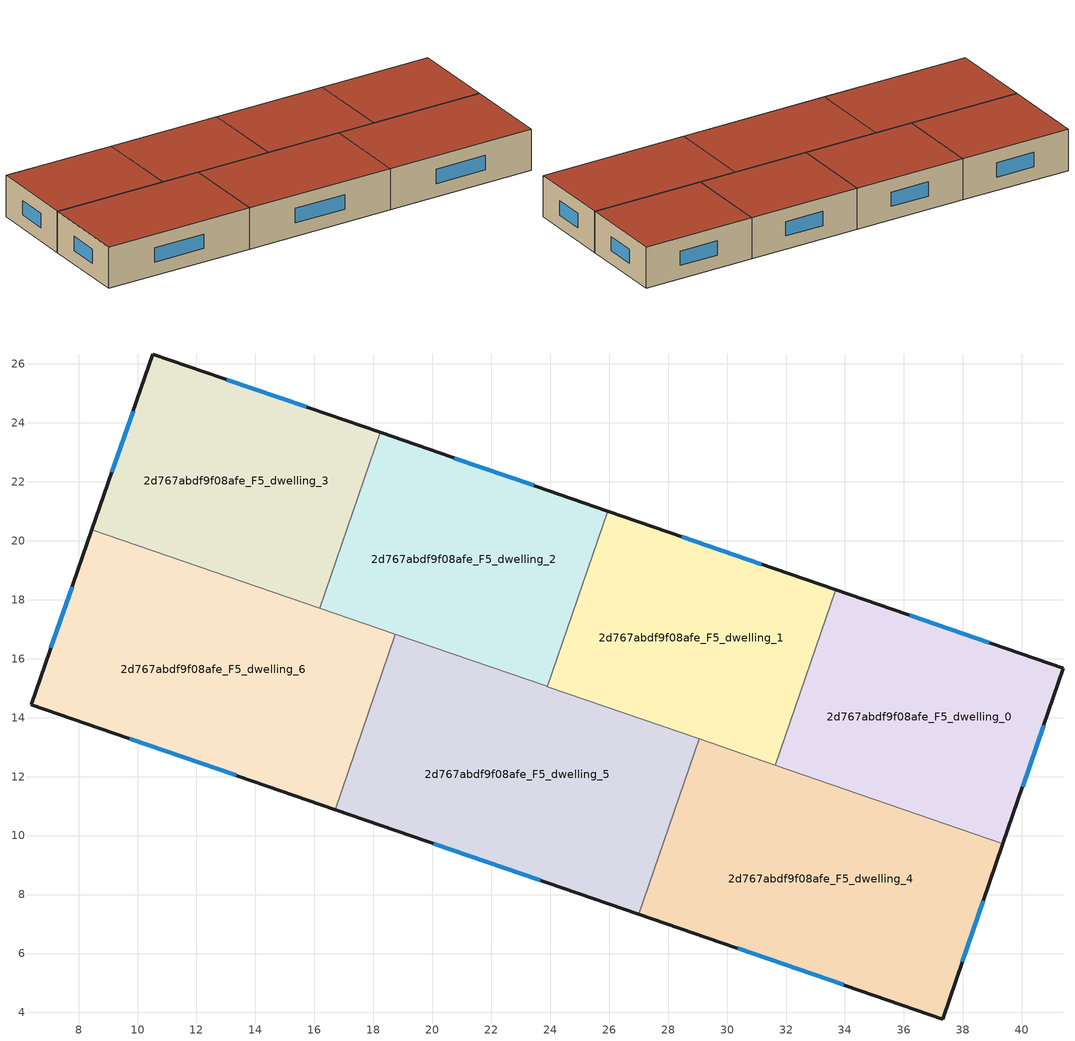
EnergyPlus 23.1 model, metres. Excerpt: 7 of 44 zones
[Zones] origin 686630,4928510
2d767abdf9f08afe_F5_dwelling_0
 floor to 2d767abdf9f08afe_F4_dwelling_0 (EU_floor_Construction): 41.41,15.68 39.36,9.73 31.63,12.39 33.68,18.34 z15
 wall outside (EU_wall_Construction): 39.36,9.73 41.41,15.68 33.68,18.34 z15:18
 wall to 2d767abdf9f08afe_F5_dwelling_1 (EU_wall_Construction): 33.68,18.34 31.63,12.39 z15:18
 wall to 2d767abdf9f08afe_F5_dwelling_4 (EU_wall_Construction): 31.63,12.39 39.36,9.73 z15:18
 window (EU_Window_Construction): 40.03,11.66 40.74,13.74 / 38.9,16.54 36.19,17.48 z15.98:17.02
 roof outside (EU_roof_Construction): 39.36,9.73 41.41,15.68 33.68,18.34 31.63,12.39 z18
2d767abdf9f08afe_F5_dwelling_1
 floor to 2d767abdf9f08afe_F4_dwelling_1 (EU_floor_Construction): 33.68,18.34 31.63,12.39 23.9,15.06 25.95,21.01 z15
 wall outside (EU_wall_Construction): 33.68,18.34 25.95,21.01 z15:18
 wall to 2d767abdf9f08afe_F5_dwelling_2 (EU_wall_Construction): 25.95,21.01 23.9,15.06 z15:18
 wall to 2d767abdf9f08afe_F5_dwelling_5 (EU_wall_Construction): 23.9,15.06 29.06,13.28 z15:18
 wall to 2d767abdf9f08afe_F5_dwelling_4 (EU_wall_Construction): 29.06,13.28 31.63,12.39 z15:18
 window (EU_Window_Construction): 31.17,19.21 28.47,20.14 z15.98:17.02
 roof outside (EU_roof_Construction): 31.63,12.39 33.68,18.34 25.95,21.01 23.9,15.06 z18
2d767abdf9f08afe_F5_dwelling_2
 floor to 2d767abdf9f08afe_F4_dwelling_2 (EU_floor_Construction): 25.95,21.01 23.9,15.06 16.18,17.72 18.23,23.68 z15
 wall outside (EU_wall_Construction): 25.95,21.01 18.23,23.68 z15:18
 wall to 2d767abdf9f08afe_F5_dwelling_3 (EU_wall_Construction): 18.23,23.68 16.18,17.72 z15:18
 wall to 2d767abdf9f08afe_F5_dwelling_6 (EU_wall_Construction): 16.18,17.72 18.75,16.83 z15:18
 wall to 2d767abdf9f08afe_F5_dwelling_5 (EU_wall_Construction): 18.75,16.83 23.9,15.06 z15:18
 window (EU_Window_Construction): 23.44,21.88 20.74,22.81 z15.98:17.02
 roof outside (EU_roof_Construction): 23.9,15.06 25.95,21.01 18.23,23.68 16.18,17.72 z18
2d767abdf9f08afe_F5_dwelling_3
 floor to 2d767abdf9f08afe_F4_dwelling_3 (EU_floor_Construction): 18.23,23.68 16.18,17.72 8.45,20.38 10.52,26.34 z15
 wall outside (EU_wall_Construction): 18.23,23.68 10.52,26.34 8.45,20.38 z15:18
 wall to 2d767abdf9f08afe_F5_dwelling_6 (EU_wall_Construction): 8.45,20.38 16.18,17.72 z15:18
 window (EU_Window_Construction): 9.85,24.4 9.13,22.32 / 15.72,24.54 13.03,25.47 z15.98:17.02
 roof outside (EU_roof_Construction): 16.18,17.72 18.23,23.68 10.52,26.34 8.45,20.38 z18
2d767abdf9f08afe_F5_dwelling_4
 floor to 2d767abdf9f08afe_F4_dwelling_4 (EU_floor_Construction): 39.36,9.73 37.31,3.78 27.01,7.33 29.06,13.28 z15
 wall outside (EU_wall_Construction): 27.01,7.33 37.31,3.78 39.36,9.73 z15:18
 wall to 2d767abdf9f08afe_F5_dwelling_5 (EU_wall_Construction): 29.06,13.28 27.01,7.33 z15:18
 window (EU_Window_Construction): 37.98,5.71 38.69,7.79 / 30.36,6.18 33.96,4.93 z15.98:17.02
 roof outside (EU_roof_Construction): 37.31,3.78 39.36,9.73 29.06,13.28 27.01,7.33 z18
2d767abdf9f08afe_F5_dwelling_5
 floor to 2d767abdf9f08afe_F4_dwelling_5 (EU_floor_Construction): 29.06,13.28 27.01,7.33 16.7,10.88 18.75,16.83 z15
 wall outside (EU_wall_Construction): 16.7,10.88 27.01,7.33 z15:18
 wall to 2d767abdf9f08afe_F5_dwelling_6 (EU_wall_Construction): 18.75,16.83 16.7,10.88 z15:18
 window (EU_Window_Construction): 20.05,9.73 23.65,8.49 z15.98:17.02
 roof outside (EU_roof_Construction): 27.01,7.33 29.06,13.28 18.75,16.83 16.7,10.88 z18
2d767abdf9f08afe_F5_dwelling_6
 floor to 2d767abdf9f08afe_F4_dwelling_6 (EU_floor_Construction): 18.75,16.83 16.7,10.88 6.39,14.44 8.45,20.38 z15
 wall outside (EU_wall_Construction): 8.45,20.38 6.39,14.44 16.7,10.88 z15:18
 window (EU_Window_Construction): 9.74,13.28 13.35,12.04 / 7.78,18.45 7.06,16.37 z15.98:17.02
 roof outside (EU_roof_Construction): 16.7,10.88 18.75,16.83 8.45,20.38 6.39,14.44 z18
[Building]
EU S2 Campaign: North Axis=0; Terrain=City; Solar Distribution=FullExterior
[Site:Location]
Bologna: Latitude=44.5; Longitude=11.25; Time Zone=1; Elevation=37
[SizingPeriod:WeatherFileDays]
AnnualSizingPeriod: Begin Month=1; Begin Day of Month=1; End Month=12; End Day of Month=31; Day of Week for Start Day=Monday; Use Weather File Daylight Saving Period=No; Use Weather File Rain and Snow Indicators=No
[MATERIAL]
EU_InternalMass_Material: Roughness=MediumRough; Thickness=0.1; Conductivity=1; Density=1800; Specific Heat=900; Thermal Absorptance=0.9; Solar Absorptance=0.7; Visible Absorptance=0.7
[MATERIAL:NOMASS] Roughness=MediumRough; Thermal Absorptance=0.9; Solar Absorptance=0.7; Visible Absorptance=0.7
Name | Thermal Resistance
EU_wall_NoMass | 0.905828
EU_roof_NoMass | 0.37593
EU_floor_NoMass | 0.67114
[WINDOWMATERIAL:SIMPLEGLAZINGSYSTEM]
EU_Window_SimpleGlazing: UFactor=4.52486; Solar Heat Gain Coefficient=0.85; Visible Transmittance=0.85
[CONSTRUCTION]
EU_wall_Construction: EU_wall_NoMass
EU_roof_Construction: EU_roof_NoMass
EU_floor_Construction: EU_floor_NoMass
EU_Window_Construction: EU_Window_SimpleGlazing
EU_InternalMass_Construction: EU_InternalMass_Material
[ZONE] Type=1; Multiplier=1; Ceiling Height=autocalculate; Floor Area=autocalculate; Part of Total Floor Area=Yes
Name | Volume
2d767abdf9f08afe_F5_dwelling_0 | 154.348
2d767abdf9f08afe_F5_dwelling_1 | 154.353
2d767abdf9f08afe_F5_dwelling_2 | 154.347
2d767abdf9f08afe_F5_dwelling_3 | 154.362
2d767abdf9f08afe_F5_dwelling_4 | 205.786
2d767abdf9f08afe_F5_dwelling_5 | 205.818
2d767abdf9f08afe_F5_dwelling_6 | 205.8
[INTERNALMASS] Construction=EU_InternalMass_Construction
Name | Zone or ZoneList | Surface Area
2d767abdf9f08afe_F5_dwelling_0_EU_InternalMass | 2d767abdf9f08afe_F5_dwelling_0 | 51.4494
2d767abdf9f08afe_F5_dwelling_1_EU_InternalMass | 2d767abdf9f08afe_F5_dwelling_1 | 51.4509
2d767abdf9f08afe_F5_dwelling_2_EU_InternalMass | 2d767abdf9f08afe_F5_dwelling_2 | 51.4488
2d767abdf9f08afe_F5_dwelling_3_EU_InternalMass | 2d767abdf9f08afe_F5_dwelling_3 | 51.4541
2d767abdf9f08afe_F5_dwelling_4_EU_InternalMass | 2d767abdf9f08afe_F5_dwelling_4 | 68.5954
2d767abdf9f08afe_F5_dwelling_5_EU_InternalMass | 2d767abdf9f08afe_F5_dwelling_5 | 68.6061
2d767abdf9f08afe_F5_dwelling_6_EU_InternalMass | 2d767abdf9f08afe_F5_dwelling_6 | 68.5996
[OTHEREQUIPMENT] Fuel Type=Electricity; Design Level Calculation Method=Watts/Area; Power per Zone Floor Area=1; Fraction Latent=0; Fraction Radiant=0; Fraction Lost=0; Carbon Dioxide Generation Rate=0; EndUse Subcategory=EU_Step8_InternalGains
Name | Zone or ZoneList or Space or SpaceList | Schedule
EU_Step8_InternalGain_2d767abdf9f08afe_F5_dwelling_0_f000 | 2d767abdf9f08afe_F5_dwelling_0 | EU_Step8_GainSchedule_2d767abdf9f08afe_F5_dwelling_0_f000
EU_Step8_InternalGain_2d767abdf9f08afe_F5_dwelling_1_f000 | 2d767abdf9f08afe_F5_dwelling_1 | EU_Step8_GainSchedule_2d767abdf9f08afe_F5_dwelling_1_f000
EU_Step8_InternalGain_2d767abdf9f08afe_F5_dwelling_2_f000 | 2d767abdf9f08afe_F5_dwelling_2 | EU_Step8_GainSchedule_2d767abdf9f08afe_F5_dwelling_2_f000
EU_Step8_InternalGain_2d767abdf9f08afe_F5_dwelling_3_f000 | 2d767abdf9f08afe_F5_dwelling_3 | EU_Step8_GainSchedule_2d767abdf9f08afe_F5_dwelling_3_f000
EU_Step8_InternalGain_2d767abdf9f08afe_F5_dwelling_4_f000 | 2d767abdf9f08afe_F5_dwelling_4 | EU_Step8_GainSchedule_2d767abdf9f08afe_F5_dwelling_4_f000
EU_Step8_InternalGain_2d767abdf9f08afe_F5_dwelling_5_f000 | 2d767abdf9f08afe_F5_dwelling_5 | EU_Step8_GainSchedule_2d767abdf9f08afe_F5_dwelling_5_f000
EU_Step8_InternalGain_2d767abdf9f08afe_F5_dwelling_6_f000 | 2d767abdf9f08afe_F5_dwelling_6 | EU_Step8_GainSchedule_2d767abdf9f08afe_F5_dwelling_6_f000
[ZONEVENTILATION:DESIGNFLOWRATE] Schedule=EU_AlwaysOn; Design Flow Rate Calculation Method=AirChanges/Hour; Air Changes per Hour=0.73129; Ventilation Type=Natural; Fan Pressure Rise=0; Fan Total Efficiency=1; Constant Term Coefficient=1; Temperature Term Coefficient=0; Velocity Term Coefficient=0; Velocity Squared Term Coefficient=0; Minimum Indoor Temperature=-100; Maximum Indoor Temperature=100; Delta Temperature=-100; Minimum Outdoor Temperature=-100; Maximum Outdoor Temperature=100; Maximum Wind Speed=40
Name | Zone or ZoneList or Space or SpaceList
EU_ConstantAir_2d767abdf9f08afe_F5_dwelling_0 | 2d767abdf9f08afe_F5_dwelling_0
EU_ConstantAir_2d767abdf9f08afe_F5_dwelling_1 | 2d767abdf9f08afe_F5_dwelling_1
EU_ConstantAir_2d767abdf9f08afe_F5_dwelling_2 | 2d767abdf9f08afe_F5_dwelling_2
EU_ConstantAir_2d767abdf9f08afe_F5_dwelling_3 | 2d767abdf9f08afe_F5_dwelling_3
EU_ConstantAir_2d767abdf9f08afe_F5_dwelling_4 | 2d767abdf9f08afe_F5_dwelling_4
EU_ConstantAir_2d767abdf9f08afe_F5_dwelling_5 | 2d767abdf9f08afe_F5_dwelling_5
EU_ConstantAir_2d767abdf9f08afe_F5_dwelling_6 | 2d767abdf9f08afe_F5_dwelling_6
[HVACTEMPLATE:THERMOSTAT] Constant Heating Setpoint=20; Constant Cooling Setpoint=50
EU_HeatOnly_2d767abdf9f08afe_F0_dwelling_0; EU_HeatOnly_2d767abdf9f08afe_F0_dwelling_1; EU_HeatOnly_2d767abdf9f08afe_F0_dwelling_2; EU_HeatOnly_2d767abdf9f08afe_F0_dwelling_3; EU_HeatOnly_2d767abdf9f08afe_F0_dwelling_4; EU_HeatOnly_2d767abdf9f08afe_F0_dwelling_5; EU_HeatOnly_2d767abdf9f08afe_F0_dwelling_6; EU_HeatOnly_2d767abdf9f08afe_F0_dwelling_7; EU_HeatOnly_2d767abdf9f08afe_F1_dwelling_0; EU_HeatOnly_2d767abdf9f08afe_F1_dwelling_1; EU_HeatOnly_2d767abdf9f08afe_F1_dwelling_2; EU_HeatOnly_2d767abdf9f08afe_F1_dwelling_3; EU_HeatOnly_2d767abdf9f08afe_F1_dwelling_4; EU_HeatOnly_2d767abdf9f08afe_F1_dwelling_5; EU_HeatOnly_2d767abdf9f08afe_F1_dwelling_6; EU_HeatOnly_2d767abdf9f08afe_F1_dwelling_7; EU_HeatOnly_2d767abdf9f08afe_F2_dwelling_0; EU_HeatOnly_2d767abdf9f08afe_F2_dwelling_1; EU_HeatOnly_2d767abdf9f08afe_F2_dwelling_2; EU_HeatOnly_2d767abdf9f08afe_F2_dwelling_3; EU_HeatOnly_2d767abdf9f08afe_F2_dwelling_4; EU_HeatOnly_2d767abdf9f08afe_F2_dwelling_5; EU_HeatOnly_2d767abdf9f08afe_F2_dwelling_6; EU_HeatOnly_2d767abdf9f08afe_F3_dwelling_0; EU_HeatOnly_2d767abdf9f08afe_F3_dwelling_1; EU_HeatOnly_2d767abdf9f08afe_F3_dwelling_2; EU_HeatOnly_2d767abdf9f08afe_F3_dwelling_3; EU_HeatOnly_2d767abdf9f08afe_F3_dwelling_4; EU_HeatOnly_2d767abdf9f08afe_F3_dwelling_5; EU_HeatOnly_2d767abdf9f08afe_F3_dwelling_6; EU_HeatOnly_2d767abdf9f08afe_F4_dwelling_0; EU_HeatOnly_2d767abdf9f08afe_F4_dwelling_1; EU_HeatOnly_2d767abdf9f08afe_F4_dwelling_2; EU_HeatOnly_2d767abdf9f08afe_F4_dwelling_3; EU_HeatOnly_2d767abdf9f08afe_F4_dwelling_4; EU_HeatOnly_2d767abdf9f08afe_F4_dwelling_5; EU_HeatOnly_2d767abdf9f08afe_F4_dwelling_6; EU_HeatOnly_2d767abdf9f08afe_F5_dwelling_0; EU_HeatOnly_2d767abdf9f08afe_F5_dwelling_1; EU_HeatOnly_2d767abdf9f08afe_F5_dwelling_2; EU_HeatOnly_2d767abdf9f08afe_F5_dwelling_3; EU_HeatOnly_2d767abdf9f08afe_F5_dwelling_4; EU_HeatOnly_2d767abdf9f08afe_F5_dwelling_5; EU_HeatOnly_2d767abdf9f08afe_F5_dwelling_6
[HVACTEMPLATE:ZONE:IDEALLOADSAIRSYSTEM] System Availability Schedule=EU_AlwaysOn; Maximum Heating Supply Air Temperature=50; Minimum Cooling Supply Air Temperature=13; Maximum Heating Supply Air Humidity Ratio=0.0156; Minimum Cooling Supply Air Humidity Ratio=0.0077; Heating Limit=NoLimit; Cooling Limit=NoLimit; Heating Availability Schedule=EU_AlwaysOn; Cooling Availability Schedule=EU_CoolingOff; Dehumidification Control Type=ConstantSensibleHeatRatio; Cooling Sensible Heat Ratio=0.7; Dehumidification Setpoint=60; Humidification Control Type=None; Humidification Setpoint=30; Outdoor Air Method=None; Outdoor Air Flow Rate per Person=0.00944; Outdoor Air Flow Rate per Zone Floor Area=0; Outdoor Air Flow Rate per Zone=0; Demand Controlled Ventilation Type=None; Outdoor Air Economizer Type=NoEconomizer; Heat Recovery Type=None; Sensible Heat Recovery Effectiveness=0.7; Latent Heat Recovery Effectiveness=0.65
Name | Template Thermostat
2d767abdf9f08afe_F5_dwelling_0 | EU_HeatOnly_2d767abdf9f08afe_F5_dwelling_0
2d767abdf9f08afe_F5_dwelling_1 | EU_HeatOnly_2d767abdf9f08afe_F5_dwelling_1
2d767abdf9f08afe_F5_dwelling_2 | EU_HeatOnly_2d767abdf9f08afe_F5_dwelling_2
2d767abdf9f08afe_F5_dwelling_3 | EU_HeatOnly_2d767abdf9f08afe_F5_dwelling_3
2d767abdf9f08afe_F5_dwelling_4 | EU_HeatOnly_2d767abdf9f08afe_F5_dwelling_4
2d767abdf9f08afe_F5_dwelling_5 | EU_HeatOnly_2d767abdf9f08afe_F5_dwelling_5
2d767abdf9f08afe_F5_dwelling_6 | EU_HeatOnly_2d767abdf9f08afe_F5_dwelling_6
[SIZING:ZONE] Zone Cooling Design Supply Air Temperature Input Method=SupplyAirTemperature; Zone Cooling Design Supply Air Temperature=13; Zone Heating Design Supply Air Temperature Input Method=SupplyAirTemperature; Zone Heating Design Supply Air Temperature=50; Zone Cooling Design Supply Air Humidity Ratio=0.008; Zone Heating Design Supply Air Humidity Ratio=0.008; Cooling Design Air Flow Method=DesignDay; Cooling Design Air Flow Rate=0; Cooling Minimum Air Flow per Zone Floor Area=0.000762; Cooling Minimum Air Flow=0; Cooling Minimum Air Flow Fraction=0.2; Heating Design Air Flow Method=DesignDay; Heating Design Air Flow Rate=0; Heating Maximum Air Flow per Zone Floor Area=0.002032; Heating Maximum Air Flow=0.141576; Heating Maximum Air Flow Fraction=0.3; Account for Dedicated Outdoor Air System=No; Dedicated Outdoor Air System Control Strategy=NeutralSupplyAir; Dedicated Outdoor Air Low Setpoint Temperature for Design=autosize; Dedicated Outdoor Air High Setpoint Temperature for Design=autosize; Zone Load Sizing Method=Sensible Load Only No Latent Load; Zone Latent Cooling Design Supply Air Humidity Ratio Input Method=HumidityRatioDifference; Zone Cooling Design Supply Air Humidity Ratio Difference=0.005; Zone Latent Heating Design Supply Air Humidity Ratio Input Method=HumidityRatioDifference; Zone Humidification Design Supply Air Humidity Ratio Difference=0.005
2d767abdf9f08afe_F5_dwelling_0; 2d767abdf9f08afe_F5_dwelling_1; 2d767abdf9f08afe_F5_dwelling_2; 2d767abdf9f08afe_F5_dwelling_3; 2d767abdf9f08afe_F5_dwelling_4; 2d767abdf9f08afe_F5_dwelling_5; 2d767abdf9f08afe_F5_dwelling_6
[SCHEDULE:CONSTANT]
Name | Hourly Value
EU_AlwaysOn | 1
EU_CoolingOff | 0
[SCHEDULE:FILE] Column Number=1; Rows to Skip at Top=0; Number of Hours of Data=8760; Column Separator=Comma; Interpolate to Timestep=No; Minutes per Item=60; Adjust Schedule for Daylight Savings=Yes
Name | File
EU_Step8_GainSchedule_2d767abdf9f08afe_F5_dwelling_0_f000 | ../../schedules/2d767abdf9f08afe/2d767abdf9f08afe_F5_dwelling_0_f000_gain.csv
EU_Step8_GainSchedule_2d767abdf9f08afe_F5_dwelling_1_f000 | ../../schedules/2d767abdf9f08afe/2d767abdf9f08afe_F5_dwelling_1_f000_gain.csv
EU_Step8_GainSchedule_2d767abdf9f08afe_F5_dwelling_2_f000 | ../../schedules/2d767abdf9f08afe/2d767abdf9f08afe_F5_dwelling_2_f000_gain.csv
EU_Step8_GainSchedule_2d767abdf9f08afe_F5_dwelling_3_f000 | ../../schedules/2d767abdf9f08afe/2d767abdf9f08afe_F5_dwelling_3_f000_gain.csv
EU_Step8_GainSchedule_2d767abdf9f08afe_F5_dwelling_4_f000 | ../../schedules/2d767abdf9f08afe/2d767abdf9f08afe_F5_dwelling_4_f000_gain.csv
EU_Step8_GainSchedule_2d767abdf9f08afe_F5_dwelling_5_f000 | ../../schedules/2d767abdf9f08afe/2d767abdf9f08afe_F5_dwelling_5_f000_gain.csv
EU_Step8_GainSchedule_2d767abdf9f08afe_F5_dwelling_6_f000 | ../../schedules/2d767abdf9f08afe/2d767abdf9f08afe_F5_dwelling_6_f000_gain.csv
